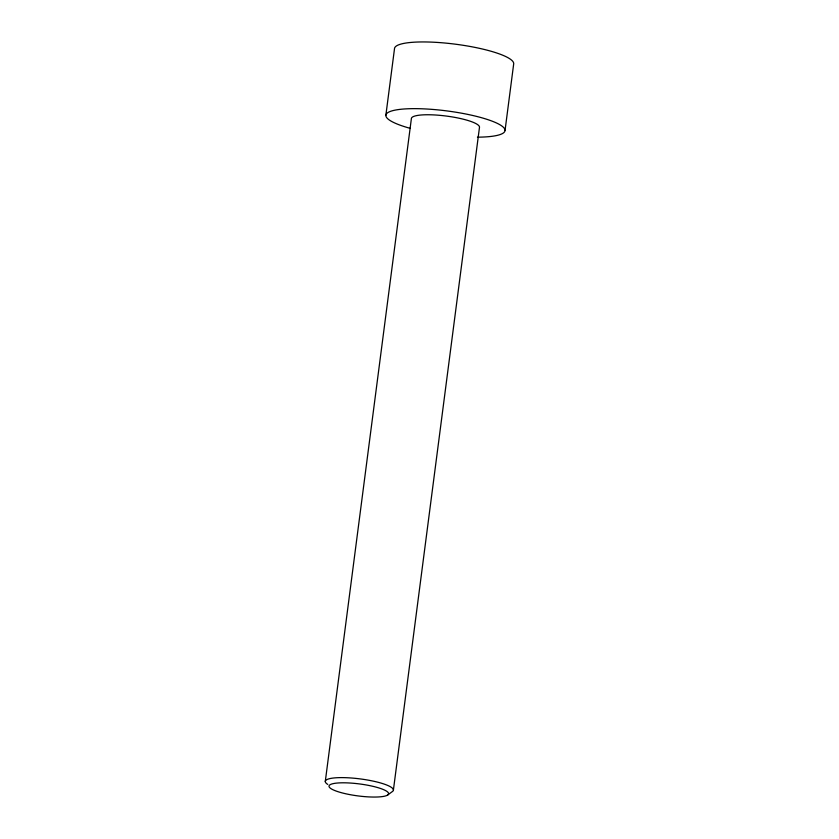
<?xml version="1.0" encoding="UTF-8"?>
<svg xmlns="http://www.w3.org/2000/svg" width="839" height="839" viewBox="0 0 839 839"><rect width="100%" height="100%" fill="white"/><g stroke="black" fill="none" stroke-linecap="round" stroke-linejoin="round"><path stroke-width="1.26" d="M385.846 115.383L394.508 48.672A60.083 12.082 7.4 0 1 454.623 44.089A60.083 12.082 7.4 0 1 513.709 63.733L505.047 130.433M325.291 781.466L411.383 118.603A34.336 6.901 7.4 0 1 445.74 115.981A34.336 6.901 7.4 0 1 479.499 127.213L393.407 790.065M387.492 795.131A30.005 6.03 7.4 0 0 351.352 783.112A30.005 6.03 7.4 0 0 337.582 791.555A30.005 6.03 7.4 0 0 387.492 795.131L392.17 791.712A34.336 6.901 7.4 0 0 357.414 778.571A34.336 6.901 7.4 0 0 327.776 784.434M409.998 128.283A60.083 12.082 7.4 0 1 402.206 109.143A60.083 12.082 7.4 0 1 491.434 120.889A60.083 12.082 7.4 0 1 477.454 137.166"/></g></svg>
